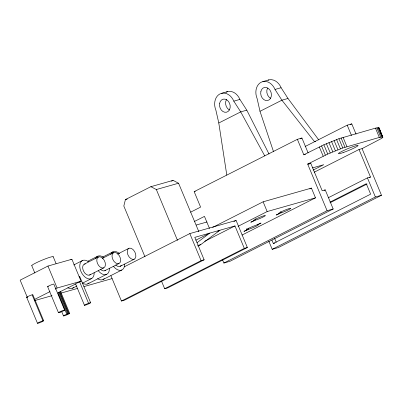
<?xml version="1.0" encoding="UTF-8"?>
<svg xmlns="http://www.w3.org/2000/svg" width="403" height="403" viewBox="0 0 403 403"><rect width="100%" height="100%" fill="white"/><g stroke="black" fill="none" stroke-linecap="round" stroke-linejoin="round"><path stroke-width="0.6" d="M190.639 212.159L200.603 207.107L194.165 191.642L297.369 139.322L303.807 154.792L323.881 144.783L338.928 138.708L375.475 128.144L378.986 127.756L382.84 137.322L381.732 138.335L362.07 148.626L359.023 149.493L314.154 172.237M382.84 137.322L378.986 127.756M198.865 231.745L178.564 183.219L173.099 180.373L150.873 186.685L125.424 199.581L123.822 206.014L144.994 256.877M196.986 242.722L209.817 233.095L195.793 240.203M197.933 246.067L200.719 244.651L219.962 230.214L217.721 231.352M171.446 181.214L173.099 180.373M226.798 175.098L218.789 123.001L240.702 111.893L246.792 110.165L269.023 154.017M273.461 151.493L259.99 111.304L281.904 100.191L287.994 98.463L318.758 139.917M61.825 311.922L63.508 315.962A3.365 0.317 -22.6 0 1 66.792 314.199L57.906 292.855L75.593 283.984A3.365 0.317 -22.6 0 1 79.673 281.914L81.048 281.218L71.905 259.25L47.952 266.051L20.15 280.145L27.369 297.49M300.275 138.869L301.938 138.028L308.139 152.923M70.792 259.814L71.905 259.25M305.081 146.526L347.2 125.172L351.769 123.877L356.061 134.189M350.106 124.718L351.769 123.877M73.724 264.978L82.59 260.479M87.834 261.22L97.813 256.157M84.343 264.121L98.483 256.953M102.503 257.174L113.036 251.835M102.286 258.419L113.706 252.631M117.51 254.097L128.93 248.308M34.749 299.348L50.007 291.611M81.048 281.218L57.095 288.019L55.72 288.714A3.365 0.317 -22.6 0 1 55.236 289.173M194.503 221.443L204.467 216.391L209.5 228.481M307.67 164.076L310.718 163.21L322.178 190.745L325.221 189.878L333.175 208.986L327.085 210.714L307.67 164.076L327.745 154.067L342.787 147.992L379.334 137.423L382.85 137.035M89.597 275.032L103.737 267.869A6.06 3.753 63.1 0 0 102.77 258.368A6.06 3.753 63.1 0 0 96.816 260.998A6.06 3.753 63.1 0 0 103.737 267.869M308.471 164.348L310.718 163.21M104.82 270.71L118.961 263.547A6.06 3.753 63.1 0 0 117.993 254.041A6.06 3.753 63.1 0 0 112.039 256.676A6.06 3.753 63.1 0 0 118.961 263.547M72.5 288.226L76.938 285.979M82.479 283.168L91.35 278.675M120.049 266.388L134.184 259.22A6.06 3.753 63.1 0 0 133.217 249.719A6.06 3.753 63.1 0 0 127.267 252.354A6.06 3.753 63.1 0 0 134.184 259.22M87.723 283.903L106.573 274.347M313.086 170.111L323.725 164.716L312.436 167.925M124.2 266.846L189.818 233.584L236.098 220.441L247.366 247.513L167.724 287.883L164.681 288.75L161.568 281.274M102.946 279.581L121.797 270.025M212.638 227.398L263.119 201.807L311.428 188.09L315.484 197.838L242.007 235.08M233.856 221.579L236.098 220.441M204.699 241.301L234.984 225.947L244.324 248.379L247.366 247.513M309.746 188.942L311.428 188.09M238.007 226.34L267.174 211.555L315.484 197.838M255.779 220.043L250.827 222.239L254.117 220.506A6.398 0.599 -22.6 0 1 258.847 217.625A6.398 0.599 -22.6 0 1 265.164 215.832A6.398 0.599 -22.6 0 1 256.112 219.942L255.779 220.043L255.306 218.9M324.103 190.448L325.221 189.878M247.336 229.665L243.931 231.393L249.084 229.156A6.398 0.599 -22.6 0 0 256.268 226.154A6.398 0.599 -22.6 0 0 257.734 224.773L261.028 223.04L255.739 225.342A6.398 0.599 -22.6 0 0 248.555 228.345A6.398 0.599 -22.6 0 0 247.089 229.725L246.858 228.521M281.153 212.839L276.196 215.036L279.491 213.303A6.398 0.599 -22.6 0 1 284.221 210.421A6.398 0.599 -22.6 0 1 290.538 208.628A6.398 0.599 -22.6 0 1 281.485 212.734L281.153 212.839L280.674 211.691M110.896 275.682L121.444 301.026L201.087 260.655L204.13 259.789L194.795 237.362L234.984 225.947M204.13 259.789L124.492 300.159L121.444 301.026M328.178 197.792L367.44 177.894L370.488 177.028L359.023 149.493M369.365 177.597L370.488 177.028M329.946 202.145L366.302 183.718L370.644 194.155L273.335 243.488L271.884 240.007M330.193 202.699L367.108 183.985M164.681 288.75L244.324 248.379M222.446 259.572L223.882 263.028L327.085 210.714M333.175 208.986L229.972 261.3L223.882 263.028M268.816 241.206L272.191 249.311L375.395 196.996L381.485 195.269L362.07 148.626M381.485 195.269L278.282 247.583L272.191 249.311M66.792 314.199L68.918 313.443L60.032 292.094L58.702 292.543L67.588 313.892M221.585 93.325L227.675 91.597M262.791 81.623L268.882 79.895M218.789 123.001L215.897 110.231A12.79 9.964 74.1 0 1 219.957 93.934A12.79 9.964 74.1 0 1 233.805 101.153L239.896 99.425L246.792 110.165M259.99 111.304L257.104 98.528A12.79 9.964 74.1 0 1 261.159 82.232A12.79 9.964 74.1 0 1 275.007 89.451L281.098 87.723L287.994 98.463M297.369 139.322L301.938 138.028M315.71 141.393L314.567 141.715L281.904 100.191L275.007 89.451M150.873 186.685L156.339 189.531L178.564 183.219M125.424 199.581L127.237 199.067M303.807 154.792L305.519 154.309M194.165 191.642L195.309 191.314M196.201 225.04L207.006 221.972M197.737 245.498L200.719 244.651M34.683 300.583L52.047 295.651M61.09 293.082L77.295 288.483M83.9 286.609L112.11 278.594M273.335 243.488L274.856 243.054M27.409 297.223A3.365 0.317 -22.6 0 1 27.731 296.603A3.365 0.317 -22.6 0 1 32.119 294.835L32.819 294.704L43.635 320.692A3.365 0.317 -22.6 0 1 40.083 322.561A3.365 0.317 -22.6 0 1 37.867 322.964A3.365 0.317 -22.6 0 1 42.94 320.823L43.635 320.692M84.479 305.328L85.179 305.202A3.365 0.317 -22.6 0 0 90.247 303.056A3.365 0.317 -22.6 0 0 88.035 303.464A3.365 0.317 -22.6 0 0 84.479 305.328L75.593 283.984M233.805 101.153L240.702 111.893L264.736 155.865M378.629 127.62L382.492 136.899M377.913 127.64L381.777 136.919M376.855 127.816L380.719 137.096M375.475 128.144L379.334 137.423M347.2 125.172L351.492 135.489M367.44 177.894L375.395 196.996M343.069 137.342L346.928 146.627M341.104 137.967L344.968 147.246M338.928 138.708L342.787 147.992M336.57 139.559L340.434 148.843M334.087 140.506L337.951 149.785M331.523 141.518L335.387 150.798M328.934 142.581L332.797 151.866M326.37 143.68L330.233 152.959M323.881 144.783L327.745 154.067M321.518 145.876L325.382 155.155M319.327 146.929L323.191 156.208M263.119 201.807L267.174 211.555M274.564 238.269L276.251 242.314M248.278 228.118L248.757 229.262M189.818 233.584L201.087 260.655M156.339 189.531L177.511 240.395M79.819 276.765L90.635 302.754M79.673 281.914L88.559 303.263M53.216 256.756L56.047 263.562M60.531 291.44L69.664 313.388M59.427 292.286L68.314 313.635M47.952 266.051L57.095 288.019M64.606 310.063L53.79 284.075A3.365 0.317 -22.6 0 0 49.383 285.646A3.365 0.317 -22.6 0 0 48.38 286.593M47.635 286.649L58.45 312.637M31.756 265.627L34.829 272.997M32.119 294.835L42.94 320.823M26.663 297.278L37.479 323.266M90.615 274.186A6.06 3.753 63.1 0 1 83.653 271.33A6.06 3.753 63.1 0 1 85.325 263.915M73.835 287.263A10.1 6.257 63.1 0 1 67.795 287.727M94.176 272.72A10.1 6.257 63.1 0 1 86.645 278.171A10.1 6.257 63.1 0 1 79.824 264.937A10.1 6.257 63.1 0 1 88.544 261.789M105.621 270.131A6.06 3.753 63.1 0 1 100.533 269.3M88.207 283.652A10.1 6.257 63.1 0 1 82.388 283.032M89.058 282.941A10.1 6.257 63.1 0 1 88.655 283.329M109.399 268.398A10.1 6.257 63.1 0 1 105.788 274.604A10.1 6.257 63.1 0 1 98.307 270.745M95.536 258.64A10.1 6.257 63.1 0 1 103.767 257.467M120.845 265.809A6.06 3.753 63.1 0 1 115.757 264.973M121.253 265.234A6.06 3.753 63.1 0 1 121.061 265.542M104.281 278.614A10.1 6.257 63.1 0 1 97.612 278.71M124.623 264.076A10.1 6.257 63.1 0 1 121.011 270.277A10.1 6.257 63.1 0 1 113.53 266.418M110.76 254.318A10.1 6.257 63.1 0 1 119.6 253.638M268.05 80.157A12.79 9.964 74.1 0 1 281.098 87.723M270.635 98.327A6.73 5.244 74.1 0 1 267.557 88.096M229.428 110.029A6.73 5.244 74.1 0 1 226.612 99.365M226.048 92.206A12.79 9.964 74.1 0 1 239.896 99.425M31.943 265.753A11.611 1.093 -22.6 0 1 42.345 260.066A11.611 1.093 -22.6 0 1 53.075 257.018M68.918 313.443A3.365 0.317 -22.6 0 1 67.916 314.39A3.365 0.317 -22.6 0 1 63.508 315.962M79.074 276.826A3.365 0.317 -22.6 0 1 79.285 277.153M60.526 312.134L59.196 312.582A3.365 0.317 -22.6 0 1 60.45 311.519A3.365 0.317 -22.6 0 1 64.661 310.098A3.365 0.317 -22.6 0 1 60.526 312.134M343.512 152.46A10.604 0.997 -22.6 0 0 358.096 145.493A10.604 0.997 -22.6 0 0 343.296 150.677A10.604 0.997 -22.6 0 0 343.512 152.46M260.902 91.305A6.73 5.244 74.1 0 0 267.325 100.584A6.73 5.244 74.1 0 0 269.939 90.081A6.73 5.244 74.1 0 0 260.902 91.305M219.585 103.546A6.73 5.244 74.1 0 0 226.567 112.2A6.73 5.244 74.1 0 0 228.4 101.329A6.73 5.244 74.1 0 0 219.585 103.546"/></g></svg>
